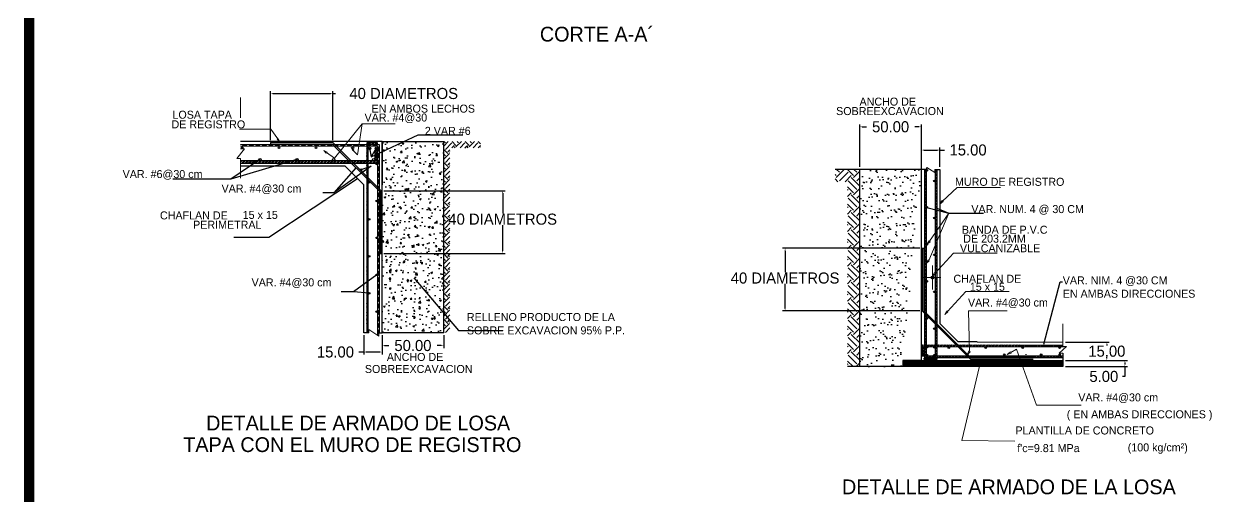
# Model space of a CAD drawing. Header units: centimetres. Extents: x 96 to 420531, y -3168 to 2218.
# Drawn here: x 96 to 1068, y 729 to 1113 of the extents above; entities that cross this region are included whole.
import ezdxf
from ezdxf.enums import TextEntityAlignment as Align

# ---------------------------------------------------------------- set-up
doc = ezdxf.new("R2010")
doc.units = ezdxf.units.CM
doc.header["$LTSCALE"] = 10
doc.header["$MEASUREMENT"] = 0
doc.layers.get('0').update_dxf_attribs({"linetype": 'CONTINUOUS'})
doc.layers.get('DEFPOINTS').update_dxf_attribs({"color": 2, "linetype": 'CONTINUOUS'})
for name, color, linetype in [('acero', 7, 'CONTINUOUS'), ('CONCRETO', 7, 'CONTINUOUS'), ('DIM', 7, 'CONTINUOUS'), ('MARCO', 7, 'CONTINUOUS'), ('MUROS', 3, 'CONTINUOUS'), ('REGISTRO', 1, 'CONTINUOUS'), ('TEXTOS', 7, 'CONTINUOUS'), ('VARILLAS', 30, 'CONTINUOUS')]:
    doc.layers.add(name, color=color, linetype=linetype)
doc.styles.get("Standard").update_dxf_attribs({"font": ''})
doc.styles.add('Zurich', font='')
doc.styles.get('Standard').set_extended_font_data('Zurich Ex BT')
doc.styles.get('Zurich').set_extended_font_data('Zurich Ex BT')
doc.dimstyles.get("Standard").update_dxf_attribs({"dimtxt": 9, "dimasz": 2, "dimexe": 2, "dimexo": 2, "dimgap": 0.09, "dimtad": 0, "dimtih": 1, "dimtoh": 1, "dimzin": 0, "dimdsep": 46, "dimtxsty": 'Standard', "dimcen": 0.09, "dimadec": 0, "dimazin": 0, "dimtfac": 1, "dimtofl": 0, "dimtmove": 0, "dimatfit": 3, "dimfxl": 0, "dimtolj": 1, "dimtzin": 0, "dimarcsym": 0})
pattern_1 = [(45, (-447.865, 440.8794), (-2.65165, 2.65165), []), (45, (-446.981, 440.8794), (-2.65165, 2.65165), []), (45, (-446.097, 440.8794), (-2.65165, 2.65165), []), (45, (-445.2133, 440.8794), (-2.65165, 2.65165), [])]
pattern_2 = [(45, (-447.865, 440.8794), (-1.3258252, 1.3258252), []), (45, (-446.981, 440.8794), (-1.3258252, 1.3258252), [])]
pattern_3 = [(45, (-348.076, 142.8109), (-1.3258252, 1.3258252), []), (45, (-347.1922, 142.8109), (-1.3258252, 1.3258252), [])]

# ---------------------------------------------------------------- blocks, each defined once
blk = doc.blocks.new('_ClosedBlank')
at = {"color": 0, "linetype": 'ByBlock', "lineweight": -2}
for p, q in [((-1, 0.17), (0, 0)), ((-1, 0.17), (-1, -0.17)), ((0, 0), (-1, -0.17))]:
    blk.add_line(p, q, dxfattribs=at)
blk = doc.blocks.new('*D45')
at = {"layer": 'DEFPOINTS', "color": 0}
for p in [(371.72, 862.05), (386.72, 862.05), (386.72, 846.36)]:
    blk.add_point(p, dxfattribs=at)
at = {"layer": 'DIM', "color": 0, "lineweight": -2}
for p, q in [((371.72, 860.05), (371.72, 844.36)), ((386.72, 860.05), (386.72, 844.36)), ((371.72, 846.36), (367.84, 846.36)), ((384.72, 846.36), (373.72, 846.36))]:
    blk.add_line(p, q, dxfattribs=at)
at = {"layer": 'DIM', "color": 0}
for points in [[(373.72, 846.69), (373.72, 846.02), (371.72, 846.36)], [(384.72, 846.69), (384.72, 846.02), (386.72, 846.36)]]:
    blk.add_solid(points, dxfattribs=at)
at = {"layer": 'DIM', "color": 0, "insert": (348.78, 846.36), "char_height": 9, "attachment_point": 5}
blk.add_mtext('\\A1;15.00', dxfattribs=at)
blk = doc.blocks.new('*D46')
at = {"layer": 'DEFPOINTS', "color": 0}
for p in [(386.72, 862.05), (436.72, 862.05), (436.72, 851.6)]:
    blk.add_point(p, dxfattribs=at)
at = {"layer": 'DIM', "color": 0, "lineweight": -2}
for p, q in [((386.72, 860.05), (386.72, 849.6)), ((436.72, 860.05), (436.72, 849.6)), ((388.72, 851.6), (392.09, 851.6)), ((434.72, 851.6), (431.35, 851.6))]:
    blk.add_line(p, q, dxfattribs=at)
at = {"layer": 'DIM', "color": 0}
for points in [[(388.72, 851.93), (388.72, 851.26), (386.72, 851.6)], [(434.72, 851.93), (434.72, 851.26), (436.72, 851.6)]]:
    blk.add_solid(points, dxfattribs=at)
at = {"layer": 'DIM', "color": 0, "insert": (411.72, 851.6), "char_height": 9, "attachment_point": 5}
blk.add_mtext('\\A1;50.00', dxfattribs=at)
blk = doc.blocks.new('*D69')
at = {"layer": 'DEFPOINTS', "color": 0}
for p in [(295.92, 1056.19), (295.92, 1016.49), (346.72, 1016.49)]:
    blk.add_point(p, dxfattribs=at)
at = {"layer": 'TEXTOS', "color": 0, "lineweight": -2}
for p, q in [((295.92, 1018.49), (295.92, 1058.19)), ((297.92, 1056.19), (344.72, 1056.19)), ((346.72, 1018.49), (346.72, 1058.19)), ((346.72, 1056.19), (348.72, 1056.19))]:
    blk.add_line(p, q, dxfattribs=at)
at = {"layer": 'TEXTOS', "color": 0}
for points in [[(297.92, 1056.52), (297.92, 1055.85), (295.92, 1056.19)], [(344.72, 1056.52), (344.72, 1055.85), (346.72, 1056.19)]]:
    blk.add_solid(points, dxfattribs=at)
at = {"layer": 'TEXTOS', "color": 0, "insert": (404.24, 1056.19), "char_height": 9, "attachment_point": 5}
blk.add_mtext('\\A1;40 DIAMETROS', dxfattribs=at)
blk = doc.blocks.new('*D70')
at = {"layer": 'DEFPOINTS', "color": 0}
for p in [(824.73, 1010.35), (824.73, 994.66), (839.73, 994.66)]:
    blk.add_point(p, dxfattribs=at)
at = {"layer": 'DIM', "color": 0, "lineweight": -2}
for p, q in [((824.73, 996.66), (824.73, 1012.35)), ((839.73, 996.66), (839.73, 1012.35)), ((826.73, 1010.35), (837.73, 1010.35)), ((839.73, 1010.35), (843.61, 1010.35))]:
    blk.add_line(p, q, dxfattribs=at)
at = {"layer": 'DIM', "color": 0}
for points in [[(826.73, 1010.69), (826.73, 1010.02), (824.73, 1010.35)], [(837.73, 1010.69), (837.73, 1010.02), (839.73, 1010.35)]]:
    blk.add_solid(points, dxfattribs=at)
at = {"layer": 'DIM', "color": 0, "insert": (862.67, 1010.35), "char_height": 9, "attachment_point": 5}
blk.add_mtext('\\A1;15.00', dxfattribs=at)
blk = doc.blocks.new('*D71')
at = {"layer": 'DEFPOINTS', "color": 0}
for p in [(824.73, 1029.18), (774.73, 994.66), (824.73, 994.66)]:
    blk.add_point(p, dxfattribs=at)
at = {"layer": 'DIM', "color": 0, "lineweight": -2}
for p, q in [((774.73, 996.66), (774.73, 1031.18)), ((824.73, 996.66), (824.73, 1031.18)), ((776.73, 1029.18), (780.1, 1029.18)), ((822.73, 1029.18), (819.36, 1029.18))]:
    blk.add_line(p, q, dxfattribs=at)
at = {"layer": 'DIM', "color": 0}
for points in [[(776.73, 1029.52), (776.73, 1028.85), (774.73, 1029.18)], [(822.73, 1029.52), (822.73, 1028.85), (824.73, 1029.18)]]:
    blk.add_solid(points, dxfattribs=at)
at = {"layer": 'DIM', "color": 0, "insert": (799.73, 1029.18), "char_height": 9, "attachment_point": 5}
blk.add_mtext('\\A1;50.00', dxfattribs=at)
blk = doc.blocks.new('*D72')
at = {"color": 0, "lineweight": -2}
for p, q in [((941.73, 839.5), (992.03, 839.5)), ((990.03, 837.5), (990.03, 836.5)), ((941.73, 834.5), (992.03, 834.5)), ((990.03, 834.5), (990.03, 826.5)), ((990.03, 826.5), (988.03, 826.5))]:
    blk.add_line(p, q, dxfattribs=at)
at = {"color": 0}
for points in [[(989.7, 837.5), (990.37, 837.5), (990.03, 839.5)], [(989.7, 836.5), (990.37, 836.5), (990.03, 834.5)]]:
    blk.add_solid(points, dxfattribs=at)
at = {"layer": 'DEFPOINTS', "color": 0}
for p in [(939.73, 839.5), (939.73, 834.5), (990.03, 834.5)]:
    blk.add_point(p, dxfattribs=at)
at = {"color": 0, "insert": (972.92, 826.5), "char_height": 9, "attachment_point": 5}
blk.add_mtext('\\A1;5.00', dxfattribs=at)
blk = doc.blocks.new('*D73')
at = {"color": 0, "lineweight": -2}
for p, q in [((941.73, 854.5), (977.38, 854.5)), ((975.38, 852.5), (975.38, 851.66)), ((941.73, 839.5), (977.38, 839.5)), ((975.38, 841.5), (975.38, 842.33))]:
    blk.add_line(p, q, dxfattribs=at)
at = {"color": 0}
for points in [[(975.05, 852.5), (975.72, 852.5), (975.38, 854.5)], [(975.05, 841.5), (975.72, 841.5), (975.38, 839.5)]]:
    blk.add_solid(points, dxfattribs=at)
at = {"layer": 'DEFPOINTS', "color": 0}
for p in [(939.73, 854.5), (939.73, 839.5), (975.38, 839.5)]:
    blk.add_point(p, dxfattribs=at)
at = {"color": 0, "insert": (975.38, 847), "char_height": 9, "attachment_point": 5}
blk.add_mtext('\\A1;15.00', dxfattribs=at)
blk = doc.blocks.new('*D74')
at = {"layer": 'DEFPOINTS', "color": 0}
for p in [(825.39, 930.59), (714.02, 879.82), (825.39, 879.82)]:
    blk.add_point(p, dxfattribs=at)
at = {"layer": 'DIM', "color": 0, "lineweight": -2}
for p, q in [((823.39, 930.59), (712.02, 930.59)), ((714.02, 928.59), (714.02, 911.13)), ((714.02, 881.82), (714.02, 901.65)), ((823.39, 879.82), (712.02, 879.82))]:
    blk.add_line(p, q, dxfattribs=at)
at = {"layer": 'DIM', "color": 0}
for points in [[(713.68, 928.59), (714.35, 928.59), (714.02, 930.59)], [(713.68, 881.82), (714.35, 881.82), (714.02, 879.82)]]:
    blk.add_solid(points, dxfattribs=at)
at = {"layer": 'DIM', "color": 0, "insert": (714.02, 906.39), "char_height": 9, "attachment_point": 5}
blk.add_mtext('\\A1;40 DIAMETROS', dxfattribs=at)
blk = doc.blocks.new('*D75')
at = {"layer": 'DEFPOINTS', "color": 0}
for p in [(385.99, 977.22), (385.99, 926.42), (484.63, 926.42)]:
    blk.add_point(p, dxfattribs=at)
at = {"layer": 'DIM', "color": 0, "lineweight": -2}
for p, q in [((387.99, 977.22), (486.63, 977.22)), ((484.63, 975.22), (484.63, 958.91)), ((484.63, 928.42), (484.63, 949.44)), ((387.99, 926.42), (486.63, 926.42))]:
    blk.add_line(p, q, dxfattribs=at)
at = {"layer": 'DIM', "color": 0}
for points in [[(484.3, 975.22), (484.97, 975.22), (484.63, 977.22)], [(484.3, 928.42), (484.97, 928.42), (484.63, 926.42)]]:
    blk.add_solid(points, dxfattribs=at)
at = {"layer": 'DIM', "color": 0, "insert": (484.63, 954.18), "char_height": 9, "attachment_point": 5}
blk.add_mtext('\\A1;40 DIAMETROS ', dxfattribs=at)
blk = doc.blocks.new('Marco-Reg')
at = {"layer": 'MARCO', "linetype": 'Continuous', "const_width": 8.47}
blk.add_lwpolyline([(3366.55, 100), (3366.55, 2213.65), (100, 2213.65), (100, 100)], close=True, dxfattribs=at)

msp = doc.modelspace()

# ---------------------------------------------------------------- hatches: boundary and pattern name
h = msp.add_hatch()
h.set_pattern_fill('EARTH', color=256, scale=30, angle=45, style=0)
h.set_pattern_definition([(45, (1182.5006, 1677.068), (9e-16, 10.6066), [7.5, -7.5]), (45, (1180.512, 1679.0565), (9e-16, 10.6066), [7.5, -7.5]), (45, (1178.523, 1681.045), (9e-16, 10.6066), [7.5, -7.5]), (135, (1178.523, 1682.371), (-10.6066, 9e-16), [7.5, -7.5]), (135, (1180.512, 1684.36), (-10.6066, 9e-16), [7.5, -7.5]), (135, (1182.5006, 1686.3485), (-10.6066, 9e-16), [7.5, -7.5])])
h.paths.add_polyline_path([(441.721, 1012.216), (466.721, 1012.216), (466.721, 1017.216), (436.721, 1017.216), (436.721, 862.054), (441.721, 862.054)])
h = msp.add_hatch()
h.set_pattern_fill('EARTH', color=256, scale=40, angle=45, style=0)
h.set_pattern_definition([(45, (-3085.936, -572.952), (9e-16, 14.142136), [10, -10]), (45, (-3088.587, -570.3), (9e-16, 14.142136), [10, -10]), (45, (-3091.239, -567.648), (9e-16, 14.142136), [10, -10]), (135, (-3091.239, -565.881), (-14.142136, 2e-15), [10, -10]), (135, (-3088.587, -563.229), (-14.142136, 2e-15), [10, -10]), (135, (-3085.936, -560.577), (-14.142136, 2e-15), [10, -10])])
h.paths.add_polyline_path([(774.73, 994.664), (754.73, 994.664), (754.73, 984.664), (764.73, 984.664), (764.73, 834.495), (774.73, 834.495)])
h = msp.add_hatch()
h.set_pattern_fill('AR-SAND', color=256, scale=5, style=0)
h.set_pattern_definition([(37.5, (-3085.936, -572.952), (-0.314967, 9.634119), [0, -7.6, 0, -8.5, 0, -8.125]), (7.5, (-3085.936, -572.952), (8.848884, 14.11073), [0, -4.1, 0, -6.85, 0, -2.625]), (327.5, (-3092.086, -572.952), (15.57071, 0.028295), [0, -2.5, 0, -9, 0, -11.75]), (317.5, (-3092.086, -572.952), (15.030633, 4.388378), [0, -1.25, 0, -5.9, 0, -6.75])])
edge = h.paths.add_edge_path()
edge.add_line((824.73, 994.664), (774.73, 994.664))
edge.add_line((774.73, 834.495), (774.73, 994.664))
edge.add_line((824.73, 839.495), (824.73, 996.657))
edge.add_line((824.73, 834.495), (774.73, 834.495))
edge.add_line((809.73, 839.495), (809.73, 834.495))
edge.add_line((824.73, 839.495), (809.73, 839.495))
edge.add_line((823.73, 839.495), (809.73, 839.495))
edge.add_line((823.73, 835.495), (809.73, 835.495))
edge.add_line((823.73, 836.495), (809.73, 836.495))
edge.add_line((823.73, 837.495), (809.73, 837.495))
edge.add_line((823.73, 838.495), (809.73, 838.495))
at = {"layer": 'CONCRETO'}
h = msp.add_hatch(dxfattribs=at)
h.set_pattern_fill('AR-CONC', color=256, scale=2, style=0)
h.set_pattern_definition([(50, (-14556.971, 3294.02), (14.345204, -1.255043), [1.5, -16.5]), (355, (-14556.971, 3294.02), (-2.775027, 15.043843), [1.2, -13.2]), (100.4514, (-14555.775, 3293.916), (11.570188, 13.788791), [1.274804, -14.022842]), (46.1842, (-14556.97, 3298.02), (21.34482, -3.31038), [2.25, -24.75]), (96.6356, (-14555.192, 3297.744), (18.693254, 19.482357), [1.912206, -21.03426]), (351.1842, (-14556.97, 3298.02), (18.69324, 19.482372), [1.8, -19.8]), (21, (-14554.971, 3297.02), (11.938141, -8.052378), [1.5, -16.5]), (326, (-14554.971, 3297.02), (4.866307, 14.503001), [1.2, -13.2]), (71.4514, (-14553.976, 3296.349), (16.804453, 6.45061), [1.274804, -14.022842]), (37.5, (-14556.971, 3294.02), (0.2431971, 6.657877), [0, -13.04, 0, -13.4, 0, -13.25]), (7.5, (-14556.971, 3294.02), (5.2613907, 7.8882342), [0, -7.64, 0, -12.74, 0, -5.05]), (327.5, (-14561.431, 3294.02), (10.6764487, -0.4510974), [0, -5, 0, -15.6, 0, -20.7]), (317.5, (-14563.431, 3294.02), (11.6637234, 2.0020996), [0, -6.5, 0, -10.36, 0, -14.7])])
h.paths.add_polyline_path([(436.721, 1017.216), (386.721, 1017.216), (386.721, 982.216), (386.721, 862.054), (436.721, 862.054)])
at = {"layer": 'VARILLAS'}
h = msp.add_hatch(dxfattribs=at)
h.set_pattern_fill('ANSI34', color=256, scale=5, style=0)
h.set_pattern_definition(pattern_1)
h.paths.add_polyline_path([(347.221, 1014.716), (271.721, 1014.716), (271.721, 1013.446), (348.491, 1013.446)])
h.paths.add_polyline_path([(356.916, 1014.716), (348.491, 1014.716), (349.761, 1013.446), (355.895, 1013.446)])
h.paths.add_polyline_path([(367.953, 1014.716), (356.916, 1014.716), (355.895, 1013.446), (367.756, 1013.446)])
h.paths.add_polyline_path([(374.221, 1014.716), (367.953, 1014.716), (367.756, 1013.446), (374.221, 1013.446)])
h.paths.add_polyline_path([(375.491, 1014.716), (374.221, 1014.716), (374.221, 1013.446), (375.491, 1013.446)])
h.paths.add_polyline_path([(384.221, 1014.716), (375.491, 1014.716), (375.491, 1013.446), (383.024, 1013.446), (383.024, 980.183), (384.221, 978.986)])
h = msp.add_hatch(color=256, dxfattribs=at)
h.paths.add_polyline_path([(353.16, 1010.046), (352.36, 1009.051), (359.795, 1001.616), (361.591, 1001.616)])
h.paths.add_polyline_path([(363.491, 999.716), (361.695, 999.716), (374.221, 987.19), (374.221, 988.986)])
h.paths.add_polyline_path([(361.591, 1001.616), (359.795, 1001.616), (361.695, 999.716), (363.491, 999.716)])
h.paths.add_polyline_path([(375.491, 987.716), (374.221, 988.986), (374.221, 987.19), (375.491, 985.92)])
h.paths.add_polyline_path([(375.491, 987.716), (375.491, 985.92), (383.024, 978.387), (383.024, 980.183)])
h.paths.add_polyline_path([(384.221, 978.986), (383.024, 980.183), (383.024, 978.387), (384.221, 977.19)])
h.paths.add_polyline_path([(385.991, 977.216), (384.221, 978.986), (384.221, 977.19), (384.721, 976.69), (384.721, 926.416), (385.991, 926.416)])
h.paths.add_polyline_path([(349.761, 1013.446), (347.965, 1013.446), (352.36, 1009.051), (353.16, 1010.046)])
h.paths.add_polyline_path([(348.491, 1014.716), (346.695, 1014.716), (347.965, 1013.446), (349.761, 1013.446)])
h.paths.add_polyline_path([(346.721, 1016.486), (295.921, 1016.486), (295.921, 1015.216), (346.195, 1015.216), (346.695, 1014.716), (348.491, 1014.716)])
h = msp.add_hatch(dxfattribs=at)
h.set_pattern_fill('ANSI32', color=256, scale=5, style=0)
h.set_pattern_definition(pattern_2)
h.paths.add_polyline_path([(374.221, 1016.256), (374.221, 1014.716), (375.491, 1014.716), (375.491, 1014.911), (382.96, 1014.911), (382.96, 1016.256)])
h.paths.add_polyline_path([(374.221, 1001.616), (375.491, 1001.616), (375.491, 1013.446), (374.221, 1013.446)])
h.paths.add_polyline_path([(375.491, 999.716), (374.221, 999.716), (374.221, 988.986), (375.491, 987.716)])
h = msp.add_hatch(dxfattribs=at)
h.set_pattern_fill('ANSI32', color=256, scale=5, style=0)
h.set_pattern_definition(pattern_2)
edge = h.paths.add_edge_path()
edge.add_line((375.491, 862.054), (375.491, 1014.911))
edge.add_line((374.221, 862.054), (374.221, 1016.256))
h = msp.add_hatch(dxfattribs=at)
h.set_pattern_fill('ANSI32', color=256, scale=5, style=0)
h.set_pattern_definition(pattern_2)
h.paths.add_polyline_path([(271.72, 1001.616), (271.72, 999.716), (362.221, 999.716), (360.321, 1001.616), (347.564, 1001.616, -0.0659441), (347.315, 1001.616)])
h.paths.add_polyline_path([(374.221, 999.716), (374.221, 1001.616), (361.591, 1001.616), (363.491, 999.716)])
h.paths.add_polyline_path([(375.491, 1001.616), (375.491, 999.716), (382.761, 999.716), (382.761, 1010.341), (380.861, 1010.341), (380.861, 1001.616)])
h.paths.add_polyline_path([(375.491, 1001.616), (374.221, 1001.616), (374.221, 999.716), (375.491, 999.716)])
h = msp.add_hatch(dxfattribs=at)
h.set_pattern_fill('ANSI32', color=256, scale=5, style=0)
h.set_pattern_definition(pattern_3)
h.paths.add_polyline_path([(828.5, 873.758, -0.0199736), (828.498, 873.809, -0.0199736), (828.5, 873.859), (828.5, 876.708), (827.23, 877.978), (827.23, 852.254), (828.5, 852.251)])
h.paths.add_polyline_path([(837.23, 867.978), (835.96, 869.248), (835.96, 852.234), (837.23, 852.231)])
h.paths.add_polyline_path([(828.5, 903.758, -0.0399632), (828.5, 903.859), (828.5, 906.816), (827.23, 906.816), (827.23, 879.248), (828.5, 877.978)])
h.paths.add_polyline_path([(837.23, 906.816), (835.96, 906.816), (835.96, 870.518), (837.23, 869.248)])
h.paths.add_polyline_path([(837.23, 936.198), (835.96, 933.175), (835.96, 910.47), (837.23, 911.848)])
h.paths.add_polyline_path([(828.5, 933.758, -0.0399632), (828.5, 933.859), (828.5, 963.758, -0.0399632), (828.5, 963.859), (828.5, 993.758, -0.0399632), (828.5, 993.859), (828.5, 994.664), (827.23, 994.664), (827.23, 906.816), (828.5, 906.816)])
h.paths.add_polyline_path([(837.23, 994.657), (835.96, 994.657), (835.96, 943.024), (837.23, 944.903)])
h.paths.add_polyline_path([(837.23, 944.903), (835.96, 943.024), (835.96, 933.175), (837.23, 936.198)])
h = msp.add_hatch(dxfattribs=at)
h.set_pattern_fill('ANSI34', color=256, scale=5, style=0)
h.set_pattern_definition(pattern_1)
h.paths.add_polyline_path([(384.221, 977.716), (383.024, 978.913), (383.024, 859.943), (384.017, 859.291), (384.017, 862.047), (384.221, 862.048)])
msp.add_hatch(color=256, dxfattribs=at).paths.add_polyline_path([(826.662, 930.591), (825.392, 930.591), (825.392, 879.815), (827.23, 877.978), (827.23, 879.248), (826.662, 879.815)])
h = msp.add_hatch(color=256, dxfattribs=at)
h.paths.add_polyline_path([(864.662, 840.545), (915.462, 840.545), (915.462, 841.815), (864.662, 841.815), (864.162, 842.315), (862.892, 842.315)])
h.paths.add_polyline_path([(862.892, 842.315), (864.162, 842.315), (862.892, 843.585), (861.622, 843.585)])
h.paths.add_polyline_path([(861.622, 843.585), (862.892, 843.585), (858.789, 847.689), (858.223, 846.985)])
h.paths.add_polyline_path([(858.223, 846.985), (858.789, 847.689), (851.062, 855.415), (849.792, 855.415)])
h.paths.add_polyline_path([(849.792, 855.415), (851.062, 855.415), (849.162, 857.315), (847.892, 857.315)])
h.paths.add_polyline_path([(847.892, 857.315), (849.162, 857.315), (837.162, 869.315), (837.162, 868.045)])
h.paths.add_polyline_path([(837.162, 868.045), (837.162, 869.315), (835.892, 870.585), (835.892, 869.315)])
h.paths.add_polyline_path([(835.892, 869.315), (835.892, 870.585), (828.359, 878.118), (828.359, 876.848)])
h.paths.add_polyline_path([(827.162, 878.045), (828.359, 876.848), (828.359, 878.118), (827.162, 879.315)])
h = msp.add_hatch(dxfattribs=at)
h.set_pattern_fill('ANSI32', color=256, scale=5, style=0)
h.set_pattern_definition(pattern_3)
h.paths.add_polyline_path([(826.73, 850.985), (827.23, 850.984), (827.23, 852.254), (825.46, 852.258), (825.46, 843.258), (826.73, 843.258)])
h.paths.add_polyline_path([(828.5, 852.251), (827.23, 852.254), (827.23, 850.984), (828.5, 850.981)])
h.paths.add_polyline_path([(835.96, 852.234), (828.5, 852.251), (828.5, 850.981), (829.052, 850.98, -0.0918362), (829.283, 850.979), (835.96, 850.964)])
h.paths.add_polyline_path([(837.23, 852.231), (835.96, 852.234), (835.96, 850.964), (837.23, 850.961)])
h.paths.add_polyline_path([(863.74, 852.17), (854.286, 852.192), (855.559, 850.919), (863.772, 850.9)])
h.paths.add_polyline_path([(862.033, 843.174), (837.23, 843.174), (837.23, 842.495), (837.23, 841.995), (863.212, 841.995)])
h.paths.add_polyline_path([(835.96, 843.174), (835.462, 843.174, -0.1272132), (835.144, 843.174), (829.161, 843.174, -0.0217608), (829.105, 843.174), (828.5, 843.174), (828.5, 841.995), (835.96, 841.995)])
h.paths.add_polyline_path([(828.5, 843.174), (827.23, 843.174), (827.23, 841.995), (828.5, 841.995)])
h.paths.add_polyline_path([(853.013, 852.195), (837.23, 852.231), (837.23, 850.961), (854.286, 850.922)])
h.paths.add_polyline_path([(828.5, 850.981), (827.23, 850.984), (827.23, 843.174), (828.5, 843.174), (828.5, 843.758, -0.0199736), (828.498, 843.809, -0.0199736), (828.5, 843.859)])
h.paths.add_polyline_path([(837.23, 850.961), (835.96, 850.964), (835.96, 843.174), (837.23, 843.174), (837.23, 843.895)])
h.paths.add_polyline_path([(837.23, 841.995), (835.96, 841.995), (835.96, 841.495), (826.96, 841.495), (826.965, 840.225), (837.23, 840.225)])
h.paths.add_polyline_path([(903.949, 843.174), (863.303, 843.174), (864.482, 841.995), (904.373, 841.995)])
h = msp.add_hatch(dxfattribs=at)
h.set_pattern_fill('ANSI32', color=256, scale=5, style=0)
h.set_pattern_definition(pattern_3)
h.paths.add_polyline_path([(939.731, 851.995), (863.74, 852.17), (863.772, 850.9), (942.42, 850.719), (942.515, 850.805), (939.731, 850.995)])
h = msp.add_hatch(dxfattribs=at)
h.set_pattern_fill('ANSI32', color=256, scale=5, style=0)
h.set_pattern_definition(pattern_3)
h.paths.add_polyline_path([(939.73, 843.174), (903.949, 843.174), (904.373, 841.995), (939.73, 841.995)])

# ---------------------------------------------------------------- linework, layer by layer
for p, q in [((774.73, 994.664), (754.73, 994.664)), ((403.408, 923.766), (403.408, 923.766)), ((404.892, 925.7), (404.892, 925.7)), ((407.361, 924.106), (407.361, 924.106)), ((828.23, 926.219), (827.73, 926.219)), ((404.863, 919.394), (404.863, 919.394)), ((406.376, 916.626), (406.376, 916.626)), ((406.416, 921.767), (406.416, 921.767)), ((828.646, 862.421), (828.646, 862.421)), ((824.73, 839.495), (809.73, 839.495)), ((809.73, 839.495), (809.73, 834.495)), ((823.73, 839.495), (809.73, 839.495)), ((823.73, 839.495), (938.73, 839.495)), ((824.73, 839.495), (939.73, 839.495)), ((824.73, 839.495), (939.73, 839.495)), ((909.73, 844.195), (909.73, 844.695)), ((774.73, 834.495), (764.73, 834.495))]:
    msp.add_line(p, q)
at = {"lineweight": 5}
for p, q in [((384.017, 859.291), (375.819, 864.677)), ((375.819, 864.677), (375.819, 862.047)), ((384.017, 862.047), (384.017, 859.291)), ((939.731, 850.995), (942.515, 850.805))]:
    msp.add_line(p, q, dxfattribs=at)
at = {"layer": 'CONCRETO'}
for p, q in [((824.73, 839.495), (809.73, 839.495)), ((824.73, 838.495), (809.73, 838.495)), ((823.73, 838.495), (809.73, 838.495)), ((824.73, 838.495), (809.73, 838.495)), ((824.73, 837.495), (809.73, 837.495)), ((823.73, 837.495), (809.73, 837.495)), ((824.73, 837.495), (809.73, 837.495)), ((824.73, 836.495), (809.73, 836.495)), ((823.73, 836.495), (809.73, 836.495)), ((824.73, 836.495), (809.73, 836.495)), ((824.73, 838.495), (939.73, 838.495)), ((824.73, 837.495), (939.73, 837.495)), ((824.73, 836.495), (939.73, 836.495)), ((824.73, 835.495), (809.73, 835.495)), ((823.73, 835.495), (809.73, 835.495)), ((824.73, 835.495), (809.73, 835.495)), ((824.73, 835.495), (939.73, 835.495))]:
    msp.add_line(p, q, dxfattribs=at)
at = {"layer": 'MUROS', "lineweight": 5}
msp.add_line((825.521, 906.816), (840.521, 906.816), dxfattribs=at)
at = {"layer": 'REGISTRO', "lineweight": 5}
for p, q in [((271.72, 1036.414), (271.72, 1053.11)), ((268.564, 1003.486), (274.876, 1011.277)), ((274.876, 1011.277), (271.72, 1011.277)), ((271.72, 1003.486), (268.564, 1003.486)), ((271.72, 987.533), (271.72, 1003.486)), ((829.23, 996.241), (835.632, 992.034)), ((835.632, 992.034), (835.632, 994.664)), ((939.731, 869.178), (939.731, 850.995)), ((942.515, 850.805), (936.575, 845.434)), ((936.575, 845.434), (939.731, 845.434))]:
    msp.add_line(p, q, dxfattribs=at)
at = {"layer": 'REGISTRO'}
for p, q in [((386.721, 1017.216), (271.72, 1017.216)), ((386.721, 862.054), (386.721, 1017.216)), ((386.721, 1017.216), (436.721, 1017.216)), ((386.721, 1017.216), (386.721, 982.216)), ((436.721, 862.054), (436.721, 1017.216)), ((356.721, 997.216), (271.72, 997.216)), ((356.721, 997.216), (371.721, 982.216)), ((774.73, 834.495), (774.73, 994.664)), ((824.73, 994.664), (774.73, 994.664)), ((824.73, 839.495), (824.73, 996.657)), ((829.23, 994.664), (824.73, 994.664)), ((829.23, 994.657), (829.23, 996.241)), ((835.632, 994.657), (839.73, 994.657)), ((839.73, 994.657), (839.73, 869.656)), ((371.721, 862.054), (371.721, 982.216)), ((375.819, 862.054), (371.721, 862.054)), ((384.017, 862.047), (386.721, 862.054)), ((436.721, 862.054), (386.721, 862.054)), ((869.954, 854.656), (854.73, 854.656)), ((869.954, 854.656), (939.73, 854.495)), ((824.73, 839.495), (939.73, 839.495)), ((939.73, 845.434), (939.73, 839.495)), ((939.73, 839.495), (939.73, 834.495)), ((939.73, 834.495), (774.73, 834.495)), ((824.73, 834.495), (774.73, 834.495))]:
    msp.add_line(p, q, dxfattribs=at)
at = {"layer": 'TEXTOS'}
msp.add_line((846.903, 959.22), (875.315, 959.22), dxfattribs=at)
at = {"layer": 'TEXTOS', "lineweight": 5}
for points in [[(341.655, 1008.22), (348.02, 1003.655), (370.585, 1031.709), (397.386, 1031.709)], [(363.211, 1009.931), (366.691, 1006.568), (370.585, 1031.709)], [(841.978, 968.879), (853.822, 979.944), (889.119, 979.944)], [(830.748, 920.77), (846.903, 959.22)], [(831.381, 936.246), (846.903, 959.22)], [(835.922, 910.43), (850.885, 926.655), (886.182, 926.655)], [(845.898, 879.397), (860.861, 895.623), (896.158, 895.623)], [(863.87, 846.945), (863.057, 879.769), (894.507, 879.769)], [(897.317, 845.994), (901.944, 848.751), (918.275, 803.339), (954.461, 803.339)], [(872.017, 835.019), (857.533, 774.663), (900.584, 773.89)]]:
    msp.add_lwpolyline(points, dxfattribs=at)
at = {"layer": 'TEXTOS', "lineweight": 5, "extrusion": (0, 0, -1)}
msp.add_lwpolyline([(-301.986, 1019.453), (-296.289, 1027.247), (-270.776, 1027.247)], dxfattribs=at)
at = {"layer": 'VARILLAS', "lineweight": 15}
msp.add_line((271.721, 1014.716), (384.221, 1014.716), dxfattribs=at)
at = {"layer": 'VARILLAS'}
for p, q in [((375.491, 1012.811), (375.491, 1012.816)), ((384.221, 1014.716), (384.221, 862.048)), ((382.761, 999.716), (380.861, 999.716)), ((827.23, 994.67), (827.23, 841.995)), ((828.5, 994.67), (828.5, 841.995)), ((835.96, 994.663), (835.96, 841.495)), ((837.23, 994.657), (837.23, 840.225)), ((825.392, 930.591), (825.392, 879.815)), ((825.392, 930.591), (826.662, 930.591)), ((826.662, 930.591), (826.662, 879.815)), ((825.392, 879.815), (864.662, 840.545)), ((864.662, 841.815), (826.662, 879.815)), ((839.73, 869.656), (854.73, 854.656)), ((825.46, 852.258), (939.731, 851.995)), ((825.46, 852.258), (825.46, 843.258)), ((826.73, 850.985), (942.42, 850.719)), ((826.73, 850.985), (826.73, 843.244)), ((825.46, 843.258), (826.73, 843.258)), ((835.96, 841.495), (826.96, 841.495)), ((826.965, 840.225), (826.96, 841.495)), ((837.23, 840.225), (826.965, 840.225)), ((827.23, 843.174), (939.73, 843.174)), ((827.23, 841.995), (939.73, 841.995)), ((837.23, 843.895), (837.23, 842.495)), ((915.462, 841.815), (864.662, 841.815)), ((864.662, 840.545), (915.462, 840.545))]:
    msp.add_line(p, q, dxfattribs=at)
at = {"layer": 'VARILLAS', "lineweight": 5}
for q in [(833.774, 916.49), (833.774, 897.143)]:
    msp.add_line((833.774, 906.816), q, dxfattribs=at)
at = {"layer": 'VARILLAS', "lineweight": 15}
msp.add_lwpolyline([(271.721, 1013.446), (383.024, 1013.446), (383.024, 859.943)], dxfattribs=at)
at = {"layer": 'VARILLAS'}
msp.add_lwpolyline([(385.991, 926.416), (385.991, 977.216), (346.721, 1016.486), (295.921, 1016.486), (295.921, 1015.216), (346.195, 1015.216), (384.721, 976.69), (384.721, 926.416)], close=True, dxfattribs=at)
for points in [[(375.491, 862.054), (375.491, 1014.911), (382.96, 1014.911), (382.96, 1016.256), (374.221, 1016.256), (374.221, 862.054)], [(271.721, 999.716), (382.761, 999.716), (382.761, 1010.341), (380.861, 1010.341), (380.861, 1001.616), (271.721, 1001.616)]]:
    msp.add_lwpolyline(points, dxfattribs=at)
for centre, radius in [((273.029, 1012.097), 0.635), ((303.029, 1012.097), 0.635), ((333.029, 1012.097), 0.635), ((363.029, 1012.097), 0.635), ((376.496, 1011.785), 0.95), ((381.898, 1011.819), 0.95), ((287.439, 1002.641), 0.95), ((317.439, 1002.624), 0.95), ((347.439, 1002.558), 0.95), ((379.903, 1002.588), 0.95), ((369.747, 994.494), 0.635), ((382.307, 999.059), 0.635), ((829.133, 993.809), 0.635), ((376.14, 984.076), 0.635), ((835.315, 985.256), 0.635), ((382.307, 969.059), 0.635), ((829.133, 963.809), 0.635), ((376.14, 954.076), 0.635), ((835.315, 955.256), 0.635), ((382.307, 939.059), 0.635), ((829.133, 933.809), 0.635), ((376.14, 924.076), 0.635), ((835.315, 925.256), 0.635), ((382.307, 909.059), 0.635), ((829.133, 903.809), 0.635), ((376.14, 894.076), 0.635), ((835.315, 895.256), 0.635), ((382.307, 879.059), 0.635), ((829.133, 873.809), 0.635), ((835.315, 865.256), 0.635), ((829.166, 850.355), 0.635), ((835.315, 850.256), 0.635), ((847.033, 849.872), 0.635), ((877.033, 849.872), 0.635), ((907.033, 849.872), 0.635), ((937.033, 849.872), 0.635), ((829.133, 843.809), 0.635), ((835.303, 843.789), 0.635), ((862.033, 844.185), 0.635), ((892.033, 844.185), 0.635), ((922.033, 844.185), 0.635), ((937.033, 844.185), 0.635)]:
    msp.add_circle(centre, radius, dxfattribs=at)
at = {"layer": 'VARILLAS', "lineweight": 5}
msp.add_circle((833.774, 906.816), 1.253, dxfattribs=at)

# ---------------------------------------------------------------- block references
at = {"layer": 'DIM'}
msp.add_blockref('Marco-Reg', (0, 0), dxfattribs=at)
at = {"layer": 'DIM', "lineweight": 5, "xscale": 3.315649865969803, "yscale": 3.315649865880914, "zscale": 3.315649865875882, "rotation": 227.3202943381092}
msp.add_blockref('_ClosedBlank', (833.675, 907.992), dxfattribs=at)
at = {"layer": 'TEXTOS', "lineweight": 5, "extrusion": (0, 0, -1), "xscale": 2.940005789522619, "yscale": 2.940005789550014, "zscale": 2.940005789546198, "rotation": 233.8339626211619}
msp.add_blockref('_ClosedBlank', (-303.721, 1017.08), dxfattribs=at)
at = {"layer": 'TEXTOS', "lineweight": 5}
for p, xscale, yscale, zscale, rotation in [((361.487, 1012.313), 2.940005789504955, 2.940005789550014, 2.940005789546198, 125.8820172384909), ((339.397, 1010.103), 2.940005789484935, 2.940005789550014, 2.940005789546198, 140.1755824056786), ((839.73, 966.442), 3.315649865969803, 3.315649865880914, 3.315649865875882, 227.3202943381092), ((829.133, 933.809), 3.315649865969803, 3.315649865880914, 3.315649865875882, 227.3202943381092), ((828.5, 918.333), 3.315649865969803, 3.315649865880914, 3.315649865875882, 227.3202943381092), ((843.651, 876.959), 3.315649865969803, 3.315649865880914, 3.315649865875882, 227.3202943381092), ((862.033, 844.185), 3.31564986591745, 3.315649865880914, 3.315649865875882, 236.3658520891741), ((894.469, 844.297), 3.315649865814426, 3.315649865880914, 3.315649865875882, 210.7878705434696), ((870.822, 838.112), 3.315649865885175, 3.315649865880914, 3.315649865875882, 111.1240583494346)]:
    msp.add_blockref('_ClosedBlank', p, dxfattribs=dict(at, xscale=xscale, yscale=yscale, zscale=zscale, rotation=rotation))

# ---------------------------------------------------------------- texts
at = {"style": 'Zurich'}
for s, p in [('PLANTILLA DE CONCRETO', (901.158, 779.435)), ("f'c=9.81 MPa", (902.587, 765.114)), ('(100 kg/cm²)', (992.336, 765.713))]:
    msp.add_text(s, height=6.5, dxfattribs=at).set_placement(p)
at = {"layer": 'acero', "insert": (939.552, 907.791), "char_height": 6.5, "width": 185.18451, "attachment_point": 1}
msp.add_mtext('\\A1;VAR. NIM. 4 @30 CM \\PEN AMBAS DIRECCIONES', dxfattribs=at)
at = {"layer": 'TEXTOS', "lineweight": 5}
msp.add_text('CORTE A-A´', height=12, dxfattribs=at).set_placement((561.208, 1098.41), align=Align.CENTER)
for s, height, p in [('ANCHO DE ', 6.5, (798.632, 1049.649)), ('            SOBREEXCAVACION           ', 6.5, (797.992, 1041.98)), ('2 VAR #6', 6.5, (440.007, 1025.913)), ('MURO DE REGISTRO', 6.5, (896.469, 984.55)), ('VAR. NUM. 4 @ 30 CM', 6.5, (911.022, 962.412)), ('CHAFLAN DE', 6.5, (233.797, 957.29)), ('PERIMETRAL', 6.5, (260.924, 949.715)), ('15 x 15', 6.5, (287.705, 957.689)), ('            BANDA DE P.V.C           ', 6.5, (891.192, 945.651)), ('            VULCANIZABLE      ', 6.5, (881.402, 930.617)), ('DE 203.2MM', 6.5, (884.122, 938.406)), ('CHAFLAN DE', 6.5, (878.325, 905.843)), ('15 x 15', 6.5, (878.325, 899.351)), ('ANCHO DE', 6.5, (413.455, 842.373)), ('SOBREEXCAVACION', 6.5, (416.415, 832.601)), ('DETALLE DE ARMADO DE LOSA', 12, (367.223, 788.726)), ('TAPA CON EL MURO DE REGISTRO', 12, (362.507, 771.183))]:
    msp.add_text(s, height=height, dxfattribs=at).set_placement(p, align=Align.MIDDLE_CENTER)
for s, height, p in [('LOSA TAPA', 6.5, (216.407, 1035.767)), ('DE REGISTRO', 6.5, (215.624, 1027.936)), ('VAR. #4@30', 6.5, (372.425, 1033.49)), ('VAR. #6@30 cm', 6.5, (175.936, 987.582)), ('VAR. #4@30 cm', 6.5, (256.289, 975.847)), ('VAR. #4@30 cm', 6.5, (280.686, 899.664)), ('VAR. #4@30 cm', 6.5, (862.58, 883.296)), ('VAR. #4@30 cm', 6.5, (952.169, 806.285)), ('( EN AMBAS DIRECCIONES )', 6.5, (942.806, 792.572)), ('DETALLE DE ARMADO DE LA LOSA', 12, (760.246, 730.915))]:
    msp.add_text(s, height=height, dxfattribs=at).set_placement(p)
at = {"layer": 'TEXTOS'}
msp.add_text('EN AMBOS LECHOS', height=6.5, dxfattribs=at).set_placement((378.106, 1040.713))
at = {"layer": 'TEXTOS', "insert": (455.56, 878.013), "char_height": 6.5, "width": 141.56755, "attachment_point": 1}
msp.add_mtext('RELLENO PRODUCTO DE LA SOBRE EXCAVACION 95% P.P.', dxfattribs=at)

# ---------------------------------------------------------------- dimensions: what is measured, and where the dimension line sits
for base, p1, p2, picture, middle in [((975.384, 839.495), (939.73, 854.495), (939.73, 839.495), '*D73', (975.384, 846.995)), ((990.034, 834.495), (939.73, 839.495), (939.73, 834.495), '*D72', (972.916, 826.495))]:
    dim = msp.add_linear_dim(base=base, p1=p1, p2=p2, angle=90, dimstyle='Standard')
    dim.commit()
    dim.dimension.update_dxf_attribs({"geometry": picture, "text_midpoint": middle, "dimtype": 160})
at = {"layer": 'DIM'}
for base, p1, p2, picture, middle in [((824.73, 1029.183), (774.73, 994.664), (824.73, 994.664), '*D71', (799.73, 1029.183)), ((386.721, 846.358), (371.721, 862.054), (386.721, 862.054), '*D45', (348.784, 846.358))]:
    dim = msp.add_linear_dim(base=base, p1=p1, p2=p2, dimstyle='Standard', dxfattribs=at)
    dim.commit()
    dim.dimension.update_dxf_attribs({"geometry": picture, "text_midpoint": middle, "dimtype": 160})
dim = msp.add_linear_dim(base=(824.73, 1010.353), p1=(839.73, 994.657), p2=(824.73, 994.657), angle=180, dimstyle='Standard', dxfattribs=at)
dim.commit()
dim.dimension.update_dxf_attribs({"geometry": '*D70', "text_midpoint": (862.667, 1010.353), "dimtype": 160})
for base, p1, p2, text, picture, middle in [((484.633, 926.416), (385.991, 977.216), (385.991, 926.416), '40 DIAMETROS ', '*D75', (484.633, 954.175)), ((714.017, 879.815), (825.392, 930.591), (825.392, 879.815), '40 DIAMETROS', '*D74', (714.017, 906.388))]:
    dim = msp.add_linear_dim(base=base, p1=p1, p2=p2, angle=90, text=text, dimstyle='Standard', dxfattribs=at)
    dim.commit()
    dim.dimension.update_dxf_attribs({"geometry": picture, "text_midpoint": middle, "dimtype": 160})
dim = msp.add_linear_dim(base=(436.721, 851.597), p1=(386.721, 862.054), p2=(436.721, 862.054), dimstyle='Standard', dxfattribs=at)
dim.commit()
dim.dimension.update_dxf_attribs({"geometry": '*D46', "text_midpoint": (411.721, 851.597)})
at = {"layer": 'TEXTOS'}
dim = msp.add_linear_dim(base=(295.921, 1056.187), p1=(346.721, 1016.486), p2=(295.921, 1016.486), text='40 DIAMETROS', dimstyle='Standard', dxfattribs=at)
dim.commit()
dim.dimension.update_dxf_attribs({"geometry": '*D69', "text_midpoint": (404.239, 1056.187), "dimtype": 160})

# ---------------------------------------------------------------- leaders
at = {"layer": 'acero'}
for points in [[(829.133, 963.809), (846.903, 959.22)], [(837.23, 963.138), (846.903, 959.22)], [(924.075, 852.724), (937.462, 903.291), (939.462, 903.291)]]:
    msp.add_leader(points, dimstyle='Standard', override={"dimgap": 0.09, "dimtad": 0}, dxfattribs=at)
at = {"layer": 'CONCRETO'}
for points in [[(317.439, 1002.624), (263.86, 986.762), (216.72, 986.762)], [(287.439, 1002.641), (263.86, 986.762)]]:
    msp.add_leader(points, dimstyle='Standard', override={"dimgap": 0.09, "dimtad": 0, "dimldrblk": 'ClosedBlank'}, dxfattribs=at)
at = {"layer": 'TEXTOS'}
for points, override in [([(376.496, 1011.785), (377.771, 1004.941), (415.868, 1022.663), (452.35, 1022.663)], {"dimgap": 0.09, "dimtad": 0}), ([(381.898, 1011.819), (377.771, 1004.941)], {"dimgap": 0.09, "dimtad": 0}), ([(369.747, 994.494), (377.69, 997.339), (347.468, 975.582), (338.53, 975.622)], {"dimgap": 0.09, "dimtad": 0}), ([(365.721, 996.216), (347.468, 975.582)], {"dimgap": 0.09, "dimtad": 0}), ([(366.806, 987.086), (294.664, 939.477), (266.312, 939.358)], {"dimgap": 0.09, "dimtad": 0}), ([(382.307, 909.059), (363.397, 895.3), (353.389, 895.3)], {"dimgap": 0.09, "dimtad": 0}), ([(412.372, 906.571), (448.829, 863.86), (484.723, 863.86)], {"dimasz": 5, "dimgap": 0.09, "dimtad": 0}), ([(376.14, 894.076), (363.397, 895.3)], {"dimgap": 0.09, "dimtad": 0})]:
    msp.add_leader(points, dimstyle='Standard', override=override, dxfattribs=at)

doc.saveas('drawing.dxf')
